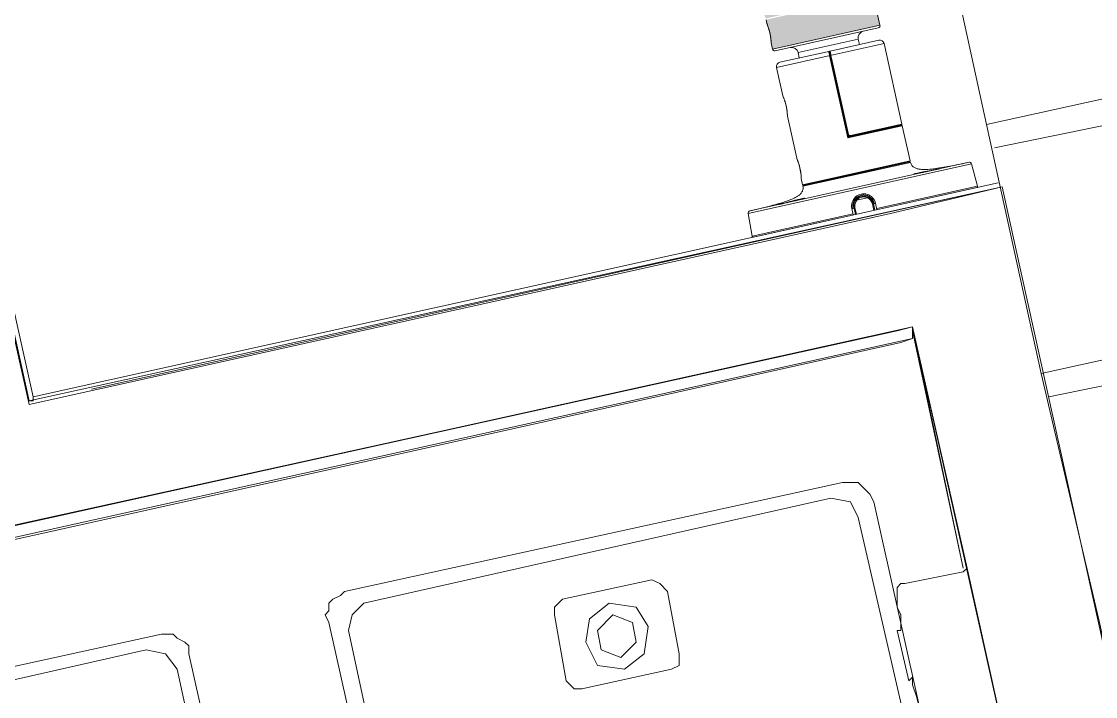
# Model space of a CAD drawing. Header units: inches. Extents: x 0.9 to 36.3, y 0.7 to 23.3.
# Drawn here: x 25.479 to 25.9389, y 13.3661 to 13.6552 of the extents above; entities that cross this region are included whole.
import ezdxf

# ---------------------------------------------------------------- set-up
doc = ezdxf.new("R2010")
doc.units = ezdxf.units.IN
doc.layers.add('Blocks', color=7, linetype='Continuous', lineweight=5, true_color=0x9a9c7f)
doc.layers.add('PDF_Geometry', color=7, linetype='Continuous', lineweight=9, true_color=0x777777)
doc.layers.add('CCTV', color=38, linetype='Continuous', lineweight=0)

msp = doc.modelspace()

# ---------------------------------------------------------------- hatches: boundary and pattern name
at = {"layer": 'CCTV', "linetype": 'ByBlock', "ltscale": 0.001, "transparency": 33554559}
h = msp.add_hatch(color=256, dxfattribs=at)
edge = h.paths.add_edge_path()
edge.add_line((25.81464979278452, 13.68896466798504), (25.77015638447229, 13.67909717823838))
edge.add_arc((25.79104221488802, 13.68372911643532), 0.0213932878168587, 192.5043432443125, 268.2881215367191)
edge.add_spline(control_points=[(25.7904031231355, 13.66234537669342), (25.79040087975849, 13.66234729090894), (25.79042479097185, 13.66234670242353), (25.79043854402401, 13.66235537147351), (25.79048794102174, 13.66236313278517), (25.79054430398709, 13.66237709635789), (25.79062126215425, 13.66239378419631), (25.79075418033571, 13.6624239365283), (25.79096097149366, 13.66247064305439), (25.79125522369793, 13.66253803777236), (25.79161103423341, 13.66261986960253), (25.79202694219751, 13.66271591431242), (25.79250196655165, 13.66282587025986), (25.79303540151258, 13.66294954098013), (25.79386392637738, 13.66314106119641), (25.79504912157429, 13.66341238645027), (25.79665038192309, 13.66377338462044), (25.79848132313816, 13.66418140308938), (25.80052285240068, 13.66463101635667), (25.80275276626688, 13.66511733059009), (25.80515325673773, 13.66563856420335), (25.80865663884971, 13.6664009249412), (25.81333662458368, 13.66743061511685), (25.81716150617949, 13.66827969551376), (25.81913988185178, 13.66871844818302)], knot_values=[0, 0, 0, 0, 0.0003005649, 0.0011974013, 0.0026832228, 0.0047507451, 0.0073926852, 0.0106017624, 0.0186922125, 0.0289668362, 0.0413821805, 0.0558977282, 0.0724729544, 0.0910756576, 0.1117069472, 0.1591418666, 0.2149940872, 0.2790012678, 0.3503264833, 0.4280504448, 0.5116133441, 0.6006828237, 0.7934671849, 1, 1, 1, 1], degree=3, periodic=0)
edge.add_line((25.81913988185248, 13.66871844818317), (25.81464979278452, 13.68896466798505))
edge = h.paths.add_edge_path()
edge.add_line((25.85914320109666, 13.69883215773169), (25.81464979278453, 13.68896466798505))
edge.add_line((25.81464979278452, 13.68896466798504), (25.81913988185248, 13.66871844818317))
edge.add_spline(control_points=[(25.81913988185178, 13.66871844818302), (25.82111825752416, 13.6691572008523), (25.82494347567744, 13.67000476206228), (25.8304201838812, 13.67122877660232), (25.83466048416376, 13.67219042546298), (25.8377394302391, 13.67288470347009), (25.839779632678, 13.67334029941295), (25.84161140297822, 13.67374458115031), (25.84321514963405, 13.67409436289089), (25.84458238873989, 13.67438785024043), (25.84571273917467, 13.67462722413077), (25.84650693362457, 13.67479557448184), (25.84702290600791, 13.67490599075211), (25.84731834805439, 13.67496891305027), (25.84755011413988, 13.6750205779824), (25.84771879812006, 13.67505431108832), (25.84781858245043, 13.67508208126582), (25.84786594821666, 13.67508665114653), (25.8478766405714, 13.67509151967326)], knot_values=[0, 0, 0, 0, 0.2065328166, 0.3993171792, 0.5719495562, 0.6496735183, 0.7209987342, 0.7850059154, 0.8408581363, 0.8882930561, 0.9275270475, 0.9586178205, 0.9710331648, 0.9813077886, 0.9893982388, 0.9952492554, 0.9988025988, 1, 1, 1, 1], degree=3, periodic=0)
edge.add_arc((25.83825737068098, 13.69420021953455), 0.0213932878168595, 296.7205649535413, 372.5043432448607)
edge = h.paths.add_edge_path()
edge.add_spline(control_points=[(25.84372557929531, 13.66672539559214), (25.84357502480772, 13.66754296632009), (25.84354273475473, 13.66923746018055), (25.84428177510785, 13.67166238029349), (25.84576590967943, 13.67371697861457), (25.84713416204602, 13.67471775791151), (25.84787664057141, 13.67509151967316)], knot_values=[0, 0, 0, 0, 0.2501097612, 0.4999794149, 0.7499112907, 1, 1, 1, 1], degree=3, periodic=0)
edge.add_spline(control_points=[(25.8478766405714, 13.67509151967326), (25.84786594821666, 13.67508665114653), (25.84781858245043, 13.67508208126582), (25.84771879812006, 13.67505431108832), (25.84755011413988, 13.6750205779824), (25.84731834805439, 13.67496891305027), (25.84702290600791, 13.67490599075211), (25.84650693362457, 13.67479557448184), (25.84571273917467, 13.67462722413077), (25.84458238873989, 13.67438785024043), (25.84321514963405, 13.67409436289089), (25.84161140297822, 13.67374458115031), (25.839779632678, 13.67334029941295), (25.8377394302391, 13.67288470347009), (25.83466048416376, 13.67219042546298), (25.8304201838812, 13.67122877660232), (25.82494347567744, 13.67000476206228), (25.82111825752416, 13.6691572008523), (25.81913988185178, 13.66871844818302)], knot_values=[0, 0, 0, 0, 0.001197401200000003, 0.004750744600000023, 0.0106017612, 0.01869221139999999, 0.02896683519999999, 0.0413821795, 0.07247295249999997, 0.1117069439, 0.1591418637000001, 0.2149940846, 0.2790012658, 0.3503264817, 0.4280504438, 0.6006828208, 0.7934671834, 1, 1, 1, 1], degree=3, periodic=0)
edge.add_line((25.81913988185248, 13.66871844818317), (25.82071371761108, 13.66162187967006))
edge.add_line((25.82071371761108, 13.66162187967006), (25.84372560107615, 13.66672524482261))
h.paths.add_polyline_path([(25.8438409379586, 13.6661824755638), (25.79782680204575, 13.65597772767991), (25.79816565955046, 13.65444978838589), (25.79818136518195, 13.65440068344048), (25.79830973506688, 13.65409029427586), (25.79865523070188, 13.65318798814917), (25.79910171133538, 13.65181764290731), (25.79947690923363, 13.65035729573156), (25.799481581927, 13.65035833201793, -0.01661325417083736), (25.79976109691033, 13.64886393464687, -0.02587528512879598), (25.80000466554418, 13.64642764454471, -0.003239598944223756), (25.80001826309334, 13.64610715139536), (25.80001872202044, 13.64609416124851), (25.80062290296593, 13.64336985443979), (25.84663703887878, 13.6535746023237)])
edge = h.paths.add_edge_path()
edge.add_spline(control_points=[(25.81913988185178, 13.66871844818302), (25.81716150617949, 13.66827969551376), (25.81333662458368, 13.66743061511685), (25.80865663884971, 13.6664009249412), (25.80515325673773, 13.66563856420335), (25.80275276626688, 13.66511733059009), (25.80052285240068, 13.66463101635667), (25.79848132313816, 13.66418140308938), (25.79665038192309, 13.66377338462044), (25.79504912157429, 13.66341238645027), (25.79386392637738, 13.66314106119641), (25.79303540151258, 13.66294954098013), (25.79250196655165, 13.66282587025986), (25.79202694219751, 13.66271591431242), (25.79161103423341, 13.66261986960253), (25.79125522369793, 13.66253803777236), (25.79096097149366, 13.66247064305439), (25.79075418033571, 13.6624239365283), (25.79062126215425, 13.66239378419631), (25.79054430398709, 13.66237709635789), (25.79048794102174, 13.66236313278517), (25.79043854402401, 13.66235537147351), (25.79042479097185, 13.66234670242353), (25.79040087975849, 13.66234729090894), (25.7904031231355, 13.66234537669342)], knot_values=[0, 0, 0, 0, 0.2065328151, 0.3993171763, 0.4883866559, 0.5719495552, 0.6496735167000001, 0.7209987322, 0.7850059128, 0.8408581334, 0.8882930528, 0.9089243424, 0.9275270456, 0.9441022718, 0.9586178195, 0.9710331638, 0.9813077875, 0.9893982376, 0.9926073148, 0.9952492549, 0.9973167772, 0.9988025987, 0.9996994351, 1, 1, 1, 1], degree=3, periodic=0)
edge.add_spline(control_points=[(25.7904031231355, 13.66234537669342), (25.79123400082759, 13.66232054441026), (25.79289705865698, 13.66199202996051), (25.79511064199146, 13.66075748576083), (25.79680554167568, 13.65887234544747), (25.79749263433524, 13.65732306652498), (25.79770182657688, 13.65651849874331)], knot_values=[0, 0, 0, 0, 0.2500887094000001, 0.5000205839, 0.7498902398, 1, 1, 1, 1], degree=3, periodic=0)
edge.add_line((25.79770182284281, 13.65651851201079), (25.82071371761109, 13.66162187967006))
edge.add_line((25.82071371761108, 13.66162187967006), (25.81913988185248, 13.66871844818317))

# ---------------------------------------------------------------- linework, layer by layer
at = {"layer": 'Blocks', "linetype": 'ByBlock'}
for points in [[(25.87561374240451, 13.30779181586371), (25.84394836425781, 13.44945271809896), (25.84228176540799, 13.45278591579861), (25.84061516655816, 13.45445251464844), (25.83894856770833, 13.45611911349826), (25.83728196885851, 13.45778571234809), (25.83394877115885, 13.45778571234809), (25.8306155734592, 13.45778571234809), (25.61729092068142, 13.41112094455295), (25.6156243218316, 13.40945434570312), (25.61229112413194, 13.4077877468533), (25.61062452528212, 13.40612114800347), (25.61062452528212, 13.40278795030382), (25.60895792643229, 13.40112135145399), (25.61062452528212, 13.39778815375434), (25.64228990342882, 13.2561272515191)], [(25.74728563096788, 13.39612155490451), (25.74561903211805, 13.38445536295573), (25.73728603786892, 13.37778896755642), (25.72561984592014, 13.37945556640625), (25.72062004937066, 13.38945515950521)], [(25.3256361219618, 13.34612358940972), (25.53896077473958, 13.39278835720486), (25.54062737358941, 13.39278835720486), (25.54396057128906, 13.39278835720486), (25.54562717013889, 13.39112175835503), (25.54896036783854, 13.38945515950521), (25.55062696668837, 13.38778856065538), (25.55062696668837, 13.38445536295573), (25.58229234483507, 13.24279446072049)]]:
    msp.add_lwpolyline(points, dxfattribs=at)
for points in [[(25.61895751953125, 13.39445495605469), (25.62062411838107, 13.40112135145399), (25.62562391493055, 13.40612114800347), (25.82561577690972, 13.45111931694878), (25.83394877115885, 13.44945271809896), (25.83728196885851, 13.44278632269965), (25.86728074815538, 13.31279161241319), (25.86561414930555, 13.30445861816406), (25.85894775390625, 13.29945882161458), (25.66062249077691, 13.2561272515191), (25.65228949652778, 13.2561272515191), (25.6472896999783, 13.2627936469184)], [(25.7106204562717, 13.4077877468533), (25.70728725857205, 13.40445454915364), (25.70728725857205, 13.40112135145399), (25.71228705512153, 13.37278917100694), (25.71562025282118, 13.36945597330729), (25.71895345052083, 13.36945597330729), (25.75728522406684, 13.37778896755642), (25.76061842176649, 13.37945556640625), (25.76061842176649, 13.38445536295573), (25.75561862521701, 13.41112094455295), (25.75228542751736, 13.4144541422526), (25.74895222981771, 13.41612074110243)], [(25.72062004937066, 13.38945515950521), (25.72228664822049, 13.39945475260417), (25.73061964246962, 13.40612114800347), (25.7422858344184, 13.40445454915364), (25.74728563096788, 13.39612155490451), (25.74561903211805, 13.38445536295573), (25.73728603786892, 13.37778896755642), (25.72561984592014, 13.37945556640625)], [(25.73228624131944, 13.40112135145399), (25.72561984592014, 13.39445495605469), (25.72728644476996, 13.38612196180556), (25.7356194390191, 13.3827887641059), (25.7422858344184, 13.38945515950521), (25.74061923556857, 13.39778815375434)], [(25.54562717013889, 13.37778896755642), (25.54062737358941, 13.38445536295573), (25.53229437934028, 13.38612196180556), (25.33396911621093, 13.34112379286024), (25.32730272081163, 13.33612399631076), (25.3256361219618, 13.32945760091146), (25.35396830240885, 13.19779629177517), (25.35896809895833, 13.19112989637587), (25.36730109320746, 13.19112989637587), (25.5656263563368, 13.23446146647135), (25.57229275173611, 13.23946126302083), (25.57395935058593, 13.24779425726996)]]:
    msp.add_lwpolyline(points, close=True, dxfattribs=at)
at = {"layer": 'CCTV', "linetype": 'ByBlock'}
for p, q in [((25.84663703887878, 13.6535746023237), (25.8438409379586, 13.6661824755638)), ((25.79816565954586, 13.65444978840663), (25.79782680204575, 13.65597772767991)), ((25.79816565955046, 13.65444978838591), (25.79818137089642, 13.65440066557371)), ((25.79816565954586, 13.65444978840663), (25.79817083756998, 13.65443757042268)), ((25.79816565954586, 13.65444978840663), (25.79819106601666, 13.65438876140763)), ((25.79818137103089, 13.65440066525643), (25.79818143791692, 13.65440050757258)), ((25.79818143791675, 13.65440050757293), (25.79830973506688, 13.65409029427586)), ((25.79830973506688, 13.65409029427586), (25.79865523070188, 13.65318798814917)), ((25.79831013284783, 13.65408925541991), (25.79831112456499, 13.65408685695673)), ((25.79865523070188, 13.65318798814917), (25.79910425383143, 13.65180983943921)), ((25.79865666254547, 13.65318359894009), (25.79865918431663, 13.65317700687138)), ((25.80062290296593, 13.64336985443979), (25.84663703887878, 13.6535746023237)), ((25.80174728064186, 13.64265366667921), (25.84592085111821, 13.65245022464775)), ((25.79909966446634, 13.6518256097414), (25.79947690923363, 13.65035729573156)), ((25.79948158192697, 13.65035833201793), (25.79947690923353, 13.65035729573153)), ((25.79975521597986, 13.64890219166717), (25.79975966602944, 13.64887330180521)), ((25.83732363089818, 13.6476468449599), (25.81156278210281, 13.64193385277359)), ((25.83732996208815, 13.64764814977405), (25.83732363089818, 13.6476468449599)), ((25.83784015715426, 13.64534763383962), (25.83732991976457, 13.64764834061492)), ((25.7999971159914, 13.64648458567752), (25.80001219398058, 13.64614530365993)), ((25.80001219396924, 13.64614530397837), (25.8000121855309, 13.64614554327065)), ((25.80001872201629, 13.64609416126723), (25.80001219398058, 13.64614530365993)), ((25.80001593748916, 13.64616022288167), (25.80001872201638, 13.64609416126687)), ((25.80001826309199, 13.64610715143386), (25.80001872202003, 13.64609416126044)), ((25.80062290296593, 13.64336985443979), (25.80001872201638, 13.64609416126687)), ((25.84612280103589, 13.64718451050691), (25.8252326734769, 13.64255161931439)), ((25.84837115558314, 13.64575202127856), (25.82536477806271, 13.64064982527618)), ((25.84837115558314, 13.64575202127856), (25.85602476340581, 13.61124120782358)), ((25.82536477773368, 13.64064982512009), (25.80235831261969, 13.63554756235679)), ((25.82468050220574, 13.64242916197603), (25.80379035459148, 13.63779626633578)), ((25.81207301914026, 13.63963314758652), (25.81156278210281, 13.64193385277359)), ((25.8331203868099, 13.60567908037974), (25.82501781663457, 13.64221430589759)), ((25.83287547198276, 13.60678342360025), (25.82501781700184, 13.64221430424154)), ((25.832902131906, 13.60534101020363), (25.82508528894475, 13.64058784171931)), ((25.82564430521511, 13.64071181718498), (25.82619624670792, 13.63822359256698)), ((25.80235830587343, 13.63554759277629), (25.80506519095253, 13.62334200187412)), ((25.82619624670792, 13.63822359256698), (25.83315522151948, 13.60684547224682)), ((25.80506476717632, 13.62334190755201), (25.8050937717297, 13.62325329629844)), ((25.80508235794593, 13.62330212069788), (25.80507429696127, 13.62332033866801)), ((25.80509377196348, 13.62325329576545), (25.80509396871885, 13.62325284782316)), ((25.8050939687347, 13.62325284810175), (25.80523283939507, 13.62292680686876)), ((25.80511610473714, 13.62322289497018), (25.8051018592126, 13.6232562207174)), ((25.80523088897861, 13.62293152703908), (25.80559782949182, 13.6219965721264)), ((25.80559782949182, 13.6219965721264), (25.8060704529281, 13.62057060536444)), ((25.80559962172094, 13.62199117223455), (25.80560280933932, 13.62198304085537)), ((25.80606519687642, 13.62058841880436), (25.80645633783752, 13.61907659880027)), ((25.80646480558022, 13.61907847673627), (25.80645633783742, 13.61907659880025)), ((25.80673934803991, 13.61755013954842), (25.80674094764149, 13.61754151184968)), ((25.80691212571357, 13.61607287286254), (25.80691275170324, 13.61606750212349)), ((25.80698724294676, 13.61471548861337), (25.80698723043507, 13.61471604512603)), ((25.80699841906161, 13.61462289437108), (25.80698724296103, 13.61471548799173)), ((25.80699884321034, 13.61462298805713), (25.81098480910309, 13.59664990548623)), ((25.83394970619052, 13.60634552981213), (25.85602476340581, 13.61124120782358)), ((25.83399984911911, 13.6060672332486), (25.8558101867645, 13.61090420329092)), ((25.83287547041462, 13.60678343067115), (25.83315522151948, 13.60684547224682)), ((25.85618808516169, 13.61050523854675), (25.83290213793227, 13.60534101637893)), ((25.83309049763567, 13.60581385419721), (25.85320193841633, 13.61027405275745)), ((25.85585103179488, 13.61072015252201), (25.83312036409455, 13.60567907702395)), ((25.85314173277216, 13.61031240905875), (25.85320194717292, 13.61027405469943)), ((25.85618808516169, 13.61050523854675), (25.85951153099684, 13.59551951914466)), ((25.88578919243211, 13.59423932167224), (25.79022583604285, 13.57304583537622)), ((25.81098438196614, 13.59664981042553), (25.81101328408509, 13.59656143004375)), ((25.81099962585591, 13.59661527371062), (25.81099379607338, 13.59662846932367)), ((25.81101328431585, 13.59656142951696), (25.81101348083709, 13.59656098151016)), ((25.81101348084965, 13.59656098180234), (25.81115196125134, 13.59623544237096)), ((25.81103192985022, 13.59653953907099), (25.81102114997442, 13.5965647877456)), ((25.81115000877992, 13.59624017283516), (25.81151611188233, 13.59530632266516)), ((25.81151611188233, 13.59530632266516), (25.81198799204144, 13.59388148656941)), ((25.81151790629555, 13.59530091197502), (25.81152109761808, 13.59529276215062)), ((25.81198272908536, 13.59389933286208), (25.81237360456383, 13.5923880701661)), ((25.81349859055682, 13.58531503638578), (25.85951153099684, 13.59551951914466)), ((25.81363103341764, 13.58468450583125), (25.85965775472093, 13.5948920600489)), ((25.85934076525044, 13.59509373925465), (25.81383303401613, 13.58500128145927)), ((25.85929670689249, 13.59518219947884), (25.81383587736758, 13.58510016078078)), ((25.88468083533348, 13.5949088362348), (25.81417778163663, 13.57927246645993)), ((25.85753356195795, 13.59479117630935), (25.85934076525044, 13.59509373925465)), ((25.88578919243211, 13.59423932167224), (25.88844578773458, 13.58466276751835)), ((25.81238204554671, 13.59238994216706), (25.81237360456375, 13.59238807016608)), ((25.81265661565932, 13.59086224938283), (25.81265821699601, 13.59085361596491)), ((25.81282958235182, 13.58938635186581), (25.81283021034859, 13.58938097483373)), ((25.81290513374077, 13.58803093409893), (25.81290512096597, 13.58803149015891)), ((25.81291630510344, 13.58793859234904), (25.81290513375528, 13.5880309334845)), ((25.81291673260522, 13.58793868678568), (25.81349859055682, 13.58531503638578)), ((25.86330742129978, 13.59021855762689), (25.86336775511748, 13.59023058574021)), ((25.86557603816475, 13.59068948409509), (25.86559591112206, 13.59069372483055)), ((25.86804364242857, 13.5912238320259), (25.86810887931813, 13.59123811493081)), ((25.87011875415554, 13.59168054886538), (25.86880752075315, 13.59139141528885)), ((25.87104899302022, 13.59188675564141), (25.87011875415554, 13.59168054886538)), ((25.87025909315471, 13.59171159479643), (25.87028366821373, 13.5917170330036)), ((25.871671364119, 13.5920256393405), (25.87104899302022, 13.59188675564141)), ((25.87205345129476, 13.59211209717474), (25.871671364119, 13.5920256393405)), ((25.87174008535234, 13.59204106685824), (25.87175430834913, 13.59204426481571)), ((25.8880933001584, 13.58407655563488), (25.79243411540682, 13.5628618170811)), ((25.81559924513242, 13.58549123933759), (25.81383334411875, 13.58500136748362)), ((25.84522465308228, 13.57507743523659), (25.88844578773458, 13.58466276751835)), ((25.79094723763347, 13.57412114320133), (25.81417778163663, 13.57927246645993)), ((25.84118617967312, 13.57971038238533), (25.83678922694295, 13.57873525173953)), ((25.80451201226903, 13.57713060977492), (25.80387934651823, 13.5769913340407)), ((25.80548977190735, 13.57734749513304), (25.80451201226903, 13.57713060977492)), ((25.80690427194229, 13.57766303941708), (25.80548977190735, 13.57734749513304)), ((25.80813052966555, 13.57793845642202), (25.80690427194229, 13.57766303941708)), ((25.80884989204922, 13.57810115067644), (25.80813052966555, 13.57793845642202)), ((25.80884996029528, 13.57810118740271), (25.80960583038541, 13.57827335870701)), ((25.83520215488112, 13.57234666521496), (25.83458987023934, 13.57510751232696)), ((25.83551015275779, 13.5753116081856), (25.83612243788455, 13.57255075888672)), ((25.83592812372886, 13.57542956935425), (25.83654574935632, 13.57264463925226)), ((25.84398166096388, 13.57429373242353), (25.84336403525081, 13.57707866291147)), ((25.84440498234888, 13.57438761350582), (25.84379269719855, 13.57714846291089)), ((25.84532526478193, 13.57459170974942), (25.84471298015899, 13.57735255677656)), ((25.79022583604282, 13.57304583537632), (25.79186685574919, 13.56324405276353)), ((25.79186685574919, 13.56324405276353), (25.8350879904025, 13.57282938504552))]:
    msp.add_line(p, q, dxfattribs=at)
for points in [[(25.79947690923352, 13.65035729573162), (25.79975322553713, 13.64888365556834), (25.79992788405335, 13.64745641827219), (25.7999971159914, 13.64648458567752)], [(25.80645633826582, 13.61907659888831), (25.80673830595921, 13.6175590262351), (25.80691160283779, 13.61608118002463), (25.80697526076159, 13.61506981810233), (25.80698724296103, 13.61471548799173)], [(25.81237360498649, 13.59238807025298), (25.81265557020495, 13.59087114690101), (25.81282905574531, 13.58939466853321), (25.81289300995699, 13.58838464336923), (25.81290513375528, 13.5880309334845)], [(25.86880752075315, 13.59139141528885), (25.8676826120292, 13.59114489933198), (25.86704115957399, 13.59100518544296), (25.86635473458406, 13.59085658445425), (25.86560796380982, 13.59069630896638), (25.86480001859434, 13.59052510555288), (25.86405538147596, 13.59037017737525), (25.86344177080095, 13.59024547943754), (25.8629286352359, 13.59014417703545), (25.86250193390478, 13.59006302375035), (25.86215624437644, 13.59000045083021), (25.86188375274158, 13.58995442870082), (25.86167633783408, 13.58992282209622), (25.86152857372956, 13.58990384976284), (25.86143742001475, 13.58989574066279)], [(25.81414701412707, 13.57941120455993), (25.81413336384296, 13.57940537214872), (25.81405958544055, 13.57937822822631), (25.81393210387887, 13.57933687397152), (25.81375065593691, 13.57928288340802), (25.8135104396175, 13.57921576843306), (25.8132047290696, 13.57913433820186), (25.81282609721129, 13.57903719875514), (25.81236849685448, 13.57892331754337), (25.81182492735698, 13.57879140056341), (25.81117224574781, 13.57863633452016), (25.81040637625237, 13.57845759044389), (25.80960583038541, 13.57827335870701)], [(25.80387934651823, 13.5769913340407), (25.80351438027266, 13.57691241703811), (25.80344235403712, 13.5768973258073), (25.80339285550197, 13.57688729104727), (25.80336638188891, 13.57688226194235)]]:
    msp.add_lwpolyline(points, dxfattribs=at)
for centre, radius, start, end in [((25.77425121730063, 13.64431689972609), 0.02597260497487881, 22.24081290203331, 22.93378946303883), ((25.84571675616053, 13.65337050736602), 0.000942642579810664, 282.5043432445786, 12.50434324457862), ((25.77713951704814, 13.64540608966276), 0.02288433017144392, 8.787645709374216, 12.49786298518462), ((25.77635986573389, 13.64529407099599), 0.02367195697568148, 2.744759512861435, 8.696550406539004), ((25.84009106276929, 13.64826054308747), 0.002828019375979518, 102.5059673166802, 192.5043769375343), ((25.7752792527628, 13.64521808548599), 0.02475498071753646, 2.058199290360301, 2.800658009418646), ((25.80154318568418, 13.64357394939747), 0.000942642579810664, 192.5043432445786, 282.5043432445786), ((25.80880170487617, 13.64132135739928), 0.002828018469157356, 12.50434217265744, 102.5027744276927), ((25.8465308450285, 13.64534393729515), 0.001885289618414995, 12.50426528848889, 102.4999614912908), ((25.82474173255687, 13.64215307646112), 0.0002827922539815522, 12.50456335401409, 102.5044475396677), ((25.82529390145004, 13.6422755343849), 0.0002827927739431992, 102.5043432445786, 192.5046869112184), ((25.80419837777686, 13.6359557055901), 0.001885270000420416, 102.4994302900219, 192.5046178489845), ((25.8557488865424, 13.6111802795333), 0.0002827939678942908, 282.52171728195, 12.45652474004951), ((25.83379575522342, 13.60698751620236), 0.000942642579810664, 192.5041965896558, 282.5043432445786), ((25.85345515765265, 13.61067158232273), 0.000471321289905332, 237.5043621744983, 282.5043432445786), ((25.85591230655055, 13.61044425553228), 0.0002827838877458636, 12.45693556389265, 102.5212023258814), ((25.85923547849268, 13.59545828427955), 0.0002827927403851234, 282.5043271947304, 12.50432719472503), ((25.85938612041275, 13.59481454668885), 0.0002827929504058901, 15.91992144714761, 99.16989987416757), ((25.88488072735605, 13.59398762827759), 0.000942638557177719, 15.51332891699318, 102.2432504693601), ((25.8167336166505, 13.58803932100954), 0.003819014578047951, 180.8964912437864, 181.1188251450608), ((25.86135918979058, 13.58943556725155), 0.0004714702575975046, 59.53630564851292, 101.0452728702847), ((25.85992219036649, 13.60193640387798), 0.01214195719726937, 278.6793281071863, 278.9392706255376), ((25.77079805434782, 14.03433207756236), 0.4536536362288093, 282.0617216064196, 282.3780336560877), ((25.65378011244435, 14.56968834076921), 1.00164947199758, 282.3554478454425, 282.4813898100812), ((25.74427497091759, 14.16151644794147), 0.5835662473599201, 282.4700173979072, 282.6165079725301), ((25.8724005152, 13.59171707407229), 0.0004664843790165357, 102.1434120530348, 105.337349051326), ((25.81377457390087, 13.58537624218665), 0.0002827927403851234, 192.5043271947251, 282.5043271947304), ((25.81391027581333, 13.58472917720319), 0.0002827929422991639, 105.8385206886073, 189.0887941955595), ((25.88799161773557, 13.58453677795401), 0.000471321289905332, 282.5043432445786, 15.50434324219116), ((25.81439618650943, 13.57902038505372), 0.0004714702579745617, 103.9634134029413, 145.4723768171342), ((25.83965142510007, 13.57623003499856), 0.005184534188958652, 12.50434324457862, 192.5043478224317), ((25.83965142510007, 13.57623003499856), 0.004241891609147988, 12.50434324457862, 192.5043363738277), ((25.79115553160598, 13.57320179857504), 0.000942638557177719, 102.7654995049831, 189.4953575780216), ((25.803425533942, 13.5764202076615), 0.0004664800570003074, 99.66870028799207, 102.8652678707228), ((25.83968624453371, 13.57621153300598), 0.004695591238774981, 191.0082400166999, 192.4929223782781), ((25.83962695371569, 13.57619868150883), 0.004696282991376319, 12.51222260039298, 13.99481985945795), ((25.7923317072529, 13.5633218784518), 0.000471321289905332, 189.5043432469661, 282.5043432445786)]:
    msp.add_arc(centre, radius, start, end, dxfattribs=at)
for points, knots in [([(25.79829149180321, 13.65414753607476), (25.79837339022241, 13.65394711466975), (25.79885840262295, 13.65271468259816), (25.79924167700123, 13.65144008029055), (25.79948158194409, 13.6503583319407)], [0, 0, 0, 0, 0.1634596194, 1, 1, 1, 1]), ([(25.82508528659656, 13.64058784586223), (25.82505874983687, 13.64070750197207), (25.82500669383091, 13.64094231103984), (25.82493126290979, 13.64128319801508), (25.82486188339368, 13.64159743791263), (25.82480912531764, 13.6418369682272), (25.82477192608025, 13.64200631999572), (25.82474841065626, 13.64211362644437), (25.82472816115329, 13.64220625226116), (25.82471141422688, 13.64228327843683), (25.8246996456803, 13.64233743892172), (25.82469222310391, 13.64237233986014), (25.82468782363463, 13.64239228672097), (25.82468503014364, 13.64240738643187), (25.82468168684714, 13.64241929371091), (25.82468221480688, 13.64242452682827), (25.82467975700609, 13.64242901641957), (25.82468050403004, 13.64242916073514)], [0, 0, 0, 0, 0.1950305389, 0.3827147569, 0.5555621685, 0.7071107856, 0.7730073712, 0.8314681038, 0.8819198216, 0.923867457, 0.9569370957, 0.9700292754, 0.9807770552, 0.9891633356, 0.9951725459, 0.9987893099, 1, 1, 1, 1]), ([(25.82523268448823, 13.64255161207693), (25.82523342848596, 13.64255177202372), (25.82523308069894, 13.64254672704922), (25.82523577926882, 13.64254215093688), (25.82523776647936, 13.64252998478356), (25.82524161412417, 13.64251510527192), (25.82524605231237, 13.6424951714668), (25.82525407368193, 13.64246040557351), (25.82526630060742, 13.64240635071296), (25.82528368311871, 13.64232946621363), (25.82530448671825, 13.64223696259262), (25.82532853909177, 13.64212977269772), (25.82536642166622, 13.64196057602843), (25.82541988349229, 13.64172118405791), (25.82548985673139, 13.64140710303687), (25.82556563602458, 13.64106628616254), (25.82561774641771, 13.6408314980074), (25.8256442893241, 13.64071181364473)], [0, 0, 0, 0, 0.0012109477, 0.0048241821, 0.0108291464, 0.0192135303, 0.0299644826, 0.0430575512, 0.076115337, 0.1180707694, 0.1685244578, 0.2269772203, 0.2928839515, 0.4444255165, 0.6172981848, 0.8049230407, 1, 1, 1, 1]), ([(25.80507429696127, 13.62332033866801), (25.8050730317167, 13.6233232046011), (25.80507006283501, 13.62333042587878), (25.80506620879702, 13.62333741238401), (25.80506519096583, 13.62334200181421)], [0, 0, 0, 0, 0.3999108509, 1, 1, 1, 1]), ([(25.80646397651812, 13.61907829276248), (25.80640793090699, 13.6193405362375), (25.80628210883201, 13.61985262681311), (25.80607537083259, 13.62059370089075), (25.80586144050221, 13.62127851058829), (25.80560072170721, 13.62202534643381), (25.80534204535462, 13.62269132769362), (25.80514934859171, 13.62315072361362), (25.80508235794593, 13.62330212069788)], [0, 0, 0, 0, 0.180755666, 0.3552886022, 0.5185461889, 0.6642500334, 0.8884077156, 1, 1, 1, 1]), ([(25.80646397651812, 13.61907829276248), (25.80658230539956, 13.61855127520266), (25.8067622085173, 13.61756018246318), (25.80691679488523, 13.61623121634029), (25.80697747758481, 13.61528392966793), (25.80699449086059, 13.61480124973759), (25.80699743934885, 13.61464940975594)], [0, 0, 0, 0, 0.3627309056, 0.6756838113, 0.8980123214, 1, 1, 1, 1]), ([(25.80699743934885, 13.61464940975594), (25.80699750263504, 13.61464615066827), (25.80699781621176, 13.614637359039), (25.80699763889807, 13.61462841840848), (25.8069988431951, 13.61462298812579)], [0, 0, 0, 0, 0.3695001774, 1, 1, 1, 1]), ([(25.8331554114995, 13.60684506467503), (25.83317449258604, 13.60676090787852), (25.83324569756029, 13.60659775652778), (25.83344002159146, 13.60641677893764), (25.8336879306845, 13.60632190113858), (25.83386525029999, 13.60632790656542), (25.83394970619052, 13.60634552981213)], [0, 0, 0, 0, 0.2500163783, 0.5000284839, 0.7500352991, 1, 1, 1, 1]), ([(25.83394990464176, 13.60634559182134), (25.83395770741852, 13.6063104023665), (25.83396868819524, 13.60625918010073), (25.83398166748404, 13.60619396615672), (25.83398963583301, 13.60615216665456), (25.83399512891658, 13.60611863145031), (25.83399994069134, 13.6060914070991), (25.83399980859359, 13.60607840180688), (25.83400181014089, 13.60606769495723), (25.83399989407242, 13.60606725494705)], [0, 0, 0, 0, 0.3816941251, 0.5542113916, 0.7053380936, 0.8294312701, 0.9219478261, 0.9791814101, 1, 1, 1, 1]), ([(25.832902131906, 13.60534101020363), (25.83292628758373, 13.60537868486951), (25.83296221444672, 13.60543436025754), (25.83300912164255, 13.60550707354618), (25.83304168689557, 13.60555754319612), (25.83306694211338, 13.60559676552854), (25.83308512240767, 13.60562484829284), (25.83309649531559, 13.60564270564904), (25.83310619556677, 13.60565701292004), (25.83311288010931, 13.60566893992371), (25.83311830494706, 13.60567413848741), (25.83311941051443, 13.6056790634352), (25.833120381331, 13.60567910344495)], [0, 0, 0, 0, 0.3336338814, 0.4939741432, 0.6450604206, 0.7814514372, 0.8416204563, 0.8946763314, 0.9387484864, 0.971951295, 0.9927564964, 1, 1, 1, 1]), ([(25.81099379607338, 13.59662846932367), (25.81099254850334, 13.59663129976204), (25.81098961376981, 13.59663844362731), (25.81098581706475, 13.59664536049245), (25.81098480909618, 13.59664990551732)], [0, 0, 0, 0, 0.3991909836, 1, 1, 1, 1]), ([(25.81238121652591, 13.59238975820697), (25.81232483119545, 13.59265346969411), (25.81219829828849, 13.59316833594337), (25.81199040150462, 13.59391314411726), (25.81177534461148, 13.5946007612312), (25.8115139845037, 13.59534856468965), (25.8112563979102, 13.59601134422537), (25.81106517477117, 13.59646702475505), (25.81099962585591, 13.59661527371062)], [0, 0, 0, 0, 0.1817065761, 0.3570920926, 0.5209940399, 0.6670598973, 0.8907802689, 1, 1, 1, 1]), ([(25.85965737352383, 13.59489195716946), (25.85972964302437, 13.59462653036246), (25.85990727815467, 13.59413586635792), (25.86030282255177, 13.59349955853831), (25.86078834745406, 13.59300447005338), (25.86153032567722, 13.59250036814315), (25.86261580807908, 13.59209527731977), (25.86403461489799, 13.59188167991205), (25.8655500256059, 13.59182157075362), (25.86770621644058, 13.59190074074219), (25.87050896230066, 13.59220846148927), (25.87395219944952, 13.59274467988979), (25.87747749655632, 13.59340017087354), (25.88105568496273, 13.59412641007133), (25.88345337782663, 13.59464017799596), (25.88465775431663, 13.59490345709919)], [0, 0, 0, 0, 0.0310427543, 0.0584587669, 0.0839064969, 0.1087014912, 0.1591681831, 0.212962758, 0.2701036595, 0.3300931622, 0.4562920701, 0.5879891685, 0.723293778, 0.8608815074, 1, 1, 1, 1]), ([(25.81238121652591, 13.59238975820697), (25.81249712502257, 13.59187344171665), (25.81267452694267, 13.59089977531807), (25.81283048639142, 13.58958754195455), (25.81289248785079, 13.58863561205521), (25.81291243917826, 13.58814170048764), (25.81291506954842, 13.58797956838099)], [0, 0, 0, 0, 0.356848822, 0.6667082415, 0.8906502348, 1, 1, 1, 1]), ([(25.8129153301652, 13.58796475115406), (25.81291539478067, 13.5879615373116), (25.81291570969023, 13.58795286426673), (25.81291554427118, 13.58794404508452), (25.81291673259285, 13.58793868684145)], [0, 0, 0, 0, 0.3693577303, 1, 1, 1, 1]), ([(25.86138769752651, 13.58996238815103), (25.86135557687774, 13.58995074100171), (25.86133044181031, 13.58994315212692), (25.86126062599698, 13.58990638532563), (25.86126886313258, 13.58989830520934)], [0, 0, 0, 0, 0.7475462578, 1, 1, 1, 1]), ([(25.86126886313258, 13.58989830520934), (25.86126848314321, 13.58989268066005), (25.86129538685863, 13.58988456519846), (25.86131118975567, 13.5898856650217), (25.8613254124588, 13.58988564660036)], [0, 0, 0, 0, 0.2838542917, 1, 1, 1, 1]), ([(25.8613254124588, 13.58988564660036), (25.86138038687884, 13.58988557539716), (25.8615240066346, 13.58990037773928), (25.86166648593253, 13.58992006708067), (25.86175446232907, 13.58993349156313)], [0, 0, 0, 0, 0.3818487926, 1, 1, 1, 1]), ([(25.87218363600842, 13.59215415620074), (25.87195262416989, 13.59211156781776), (25.87131163926577, 13.59198591405714), (25.86951184381154, 13.59163746646313), (25.8673263092427, 13.59122354096332), (25.86500641735037, 13.59078550742755), (25.86343581794486, 13.59047185497353), (25.86234266460494, 13.59023073073606), (25.86170521400788, 13.59006323832986), (25.86147682622624, 13.58999470677857), (25.86138769752651, 13.58996238815103)], [0, 0, 0, 0, 0.0639522605, 0.1778234862, 0.4990913553, 0.6695384174, 0.8205538139, 0.9351456764, 0.9741889449, 1, 1, 1, 1]), ([(25.86180889873189, 13.58994192781085), (25.86190691453277, 13.58995733958112), (25.86240784600049, 13.59004173289643), (25.86290653682833, 13.59013877499187), (25.86330742129978, 13.59021855762689)], [0, 0, 0, 0, 0.1953279674, 1, 1, 1, 1]), ([(25.86336775511748, 13.59023058574021), (25.86353602909146, 13.59026418962621), (25.86427290218434, 13.59041338931864), (25.86500858320782, 13.59056841329668), (25.86557603816475, 13.59068948409509)], [0, 0, 0, 0, 0.2282404103, 1, 1, 1, 1]), ([(25.87175430834913, 13.59204426481571), (25.87188354037858, 13.59207332862212), (25.87204831195683, 13.5921097709156), (25.87222889179169, 13.59215332488969), (25.87228093885891, 13.59216565850268), (25.8722972414585, 13.59217108041544)], [0, 0, 0, 0, 0.7126828553, 0.9075622381, 1, 1, 1, 1]), ([(25.8723023843129, 13.59217312757874), (25.87231023574874, 13.59217693667282), (25.87222396272826, 13.59216067258059), (25.8722144950456, 13.59215984524462), (25.87218363600842, 13.59215415620074)], [0, 0, 0, 0, 0.2175910134, 1, 1, 1, 1]), ([(25.8722972414585, 13.59217108041544), (25.87229833391088, 13.59217144374287), (25.87230007144197, 13.59217205820788), (25.87230178965338, 13.59217276660851), (25.8723023843129, 13.59217312757874)], [0, 0, 0, 0, 0.6233514435, 1, 1, 1, 1]), ([(25.81363172706438, 13.58468465652936), (25.81367841173035, 13.5844137498926), (25.81372485973152, 13.58389434557179), (25.81363563648686, 13.58315095655736), (25.81340535148287, 13.58249737791545), (25.81294676164489, 13.58172723852767), (25.81213541428056, 13.58090151783202), (25.81094131428145, 13.58010834694881), (25.80959483644926, 13.57941346051345), (25.80760933955385, 13.57857390913548), (25.80494176624043, 13.57766824401344), (25.80159764116134, 13.57669897407228), (25.79812871247617, 13.57580307273495), (25.79458190449755, 13.5749490108431), (25.79219375520042, 13.57440127550514), (25.79099196393547, 13.5741308709283)], [0, 0, 0, 0, 0.0310471006, 0.0584685571, 0.0839207897, 0.1087183591, 0.1591847804, 0.2129747516, 0.2701104343, 0.3300947107, 0.4562866185, 0.587980963, 0.7232854936, 0.8608767363, 1, 1, 1, 1]), ([(25.8141586683473, 13.5794865961146), (25.81406809906144, 13.57947897035191), (25.81383984984241, 13.57944684342997), (25.81320739650683, 13.57933294094319), (25.81213507252822, 13.57909536245646), (25.81060127012796, 13.57872216833239), (25.80947109892909, 13.57843423096743), (25.80887028164626, 13.57828094330316)], [0, 0, 0, 0, 0.0502462626, 0.1273002407, 0.3552737333, 0.6572125892, 1, 1, 1, 1]), ([(25.80891224690821, 13.57811532076571), (25.80926510454309, 13.57819542645356), (25.80995578403966, 13.57835297681572), (25.81095694061123, 13.57858493936655), (25.81187695728578, 13.57880278501409), (25.81257672225227, 13.57897368120775), (25.81306972706636, 13.57909869491365), (25.81338142681376, 13.57918022911609), (25.8136489605694, 13.57925286174336), (25.81387264745118, 13.57931732133305), (25.81404296266599, 13.57936940995357), (25.81417838213765, 13.57941762022192), (25.81423649325838, 13.57944098091324), (25.81428798518193, 13.57946977905314), (25.81428241938436, 13.57947792452605)], [0, 0, 0, 0, 0.1956440934, 0.3830420209, 0.5556584137, 0.7068580581, 0.7724910228, 0.8307045652, 0.8809527986, 0.9227080304, 0.9556344578, 0.9796935034, 0.9946657787, 1, 1, 1, 1]), ([(25.81428241938436, 13.57947792452605), (25.81428838440674, 13.57948585041924), (25.81424309384711, 13.57949361098077), (25.81421311909611, 13.57948948807485), (25.81417711159192, 13.57948814900101), (25.8141586683473, 13.5794865961146)], [0, 0, 0, 0, 0.2348818396, 0.5617515389, 1, 1, 1, 1]), ([(25.83507705343203, 13.57531490907696), (25.83494449171974, 13.57599630906889), (25.83498012855001, 13.5774339988839), (25.83563604608963, 13.5787153350373), (25.8360795810846, 13.57924707993626)], [0, 0, 0, 0, 0.5006248036, 1, 1, 1, 1]), ([(25.8359280793325, 13.57542955901799), (25.83580153960392, 13.5760003440302), (25.83582126061022, 13.57722169909045), (25.83640052398553, 13.57829611388108), (25.83678923152407, 13.57873524775377)], [0, 0, 0, 0, 0.4992255516, 1, 1, 1, 1]), ([(25.8360795810846, 13.57924707993626), (25.83640388535947, 13.57963588159984), (25.83718508024056, 13.58031243142426), (25.83861784871034, 13.58088932196435), (25.8401601467494, 13.58097247572469), (25.84115409314157, 13.58068964201721), (25.8416123541982, 13.58047446041908)], [0, 0, 0, 0, 0.2501619803, 0.5000070034, 0.7498544544, 1, 1, 1, 1]), ([(25.83646527990416, 13.57902332346026), (25.83646444633663, 13.57902413543256), (25.83646399990802, 13.57902510445156), (25.83646182246032, 13.57902647754152), (25.83646210371923, 13.57902676084159)], [0, 0, 0, 0, 0.7445699495, 1, 1, 1, 1]), ([(25.83678922370711, 13.57873526261434), (25.83671589359079, 13.57879963352908), (25.83660832053943, 13.57889604649635), (25.83649889372664, 13.57899058046961), (25.83646527990416, 13.57902332346026)], [0, 0, 0, 0, 0.6752581403, 1, 1, 1, 1]), ([(25.83678919779814, 13.5787352292421), (25.83704056780458, 13.57905901206641), (25.83764756192279, 13.57962642253375), (25.83879117862749, 13.58010957064092), (25.84003174058897, 13.58015510053544), (25.84082161245698, 13.57989749444367), (25.84118621210145, 13.57971037581168)], [0, 0, 0, 0, 0.2521809433, 0.5000222965, 0.7478760322, 1, 1, 1, 1]), ([(25.84118617559913, 13.57971038471225), (25.84122330420244, 13.57979491095005), (25.84128005482933, 13.57992659583863), (25.84133811195674, 13.58005779389326), (25.84135679704615, 13.5801053493563)], [0, 0, 0, 0, 0.6437313694, 1, 1, 1, 1]), ([(25.84118617967312, 13.57971038238533), (25.84145612625717, 13.57959168911936), (25.84197184933215, 13.57929329965627), (25.84261890296047, 13.5786782723573), (25.84310289113726, 13.57792849623491), (25.84329935449281, 13.57736608645332), (25.84336407505505, 13.57707867148703)], [0, 0, 0, 0, 0.2500773713, 0.5001500617, 0.7501573115, 1, 1, 1, 1]), ([(25.84135679704615, 13.5801053493563), (25.84135753080106, 13.5801072168378), (25.84135747597405, 13.58010908864386), (25.84136001772681, 13.5801126261305), (25.84135941590108, 13.58011289083023)], [0, 0, 0, 0, 0.7531969491, 1, 1, 1, 1]), ([(25.8416123541982, 13.58047446041908), (25.84223930296234, 13.58018006962367), (25.84337573392166, 13.57929612486465), (25.84401595784462, 13.57800803627743), (25.84418383973147, 13.57733440320665)], [0, 0, 0, 0, 0.4994189561, 1, 1, 1, 1]), ([(25.80340658525608, 13.57690007013087), (25.80339201111849, 13.57689627070921), (25.80337783964661, 13.57689288360323), (25.80330732634431, 13.5768730674961), (25.80332166625512, 13.5768749844609)], [0, 0, 0, 0, 0.5100541274, 1, 1, 1, 1]), ([(25.80332166625512, 13.5768749844609), (25.8033206285556, 13.57687322347078), (25.80333746740548, 13.5768776831705), (25.80334921999415, 13.57687775812152), (25.80338767985771, 13.57688630959661), (25.80343265274986, 13.57689503755736), (25.80349373548484, 13.57690800315516), (25.80359930497819, 13.57693040296652), (25.80376292500812, 13.57696587784553), (25.80399473086074, 13.57701655041926), (25.80427294871797, 13.57707778018102), (25.8045950342777, 13.5771489383866), (25.80510362153419, 13.57726161737935), (25.80582296911939, 13.57742153526034), (25.8067657084482, 13.57763186936086), (25.80778779788373, 13.57786097318656), (25.80849129260888, 13.57801980710105), (25.80884996415453, 13.5781011854559)], [0, 0, 0, 0, 0.0010828409, 0.0046765605, 0.0107482899, 0.0192521296, 0.0301409403, 0.0433672542, 0.0766419645, 0.1186946637, 0.1691304698, 0.2275387114, 0.2934467576, 0.4450940003, 0.6179306862, 0.8051580938, 1, 1, 1, 1]), ([(25.80887028164626, 13.57828094330316), (25.80768902759998, 13.57797956769567), (25.80609262064795, 13.577572861062), (25.80427024405155, 13.57711717938167), (25.80363022658291, 13.5769583725651), (25.80340658525608, 13.57690007013087)], [0, 0, 0, 0, 0.6489717292, 0.8769677669, 1, 1, 1, 1]), ([(25.83510155890632, 13.5751957258121), (25.83504123362771, 13.57518201082123), (25.8349503244643, 13.57516227427113), (25.83483172507431, 13.57513876005573), (25.83475040273329, 13.57512369210798), (25.83468482534676, 13.57511329107443), (25.83463317977025, 13.57510571086369), (25.83460877167629, 13.57510537327289), (25.83459058855217, 13.57510425747882), (25.83458986974699, 13.57510751455053)], [0, 0, 0, 0, 0.3564304343, 0.5354925321, 0.6976900173, 0.8301178715, 0.9257020057, 0.9807829919, 1, 1, 1, 1]), ([(25.83551015278759, 13.57531160805074), (25.83551073997617, 13.5753089637426), (25.83549797870603, 13.57530302760714), (25.83548031978832, 13.57529509310837), (25.83544195467483, 13.57528277024751), (25.83539213416097, 13.57526797312488), (25.8353286971256, 13.57525081511632), (25.83523080281262, 13.57522579745443), (25.83515390583722, 13.57520762639471), (25.83510155901844, 13.57519572530563)], [0, 0, 0, 0, 0.0190709039, 0.0716366841, 0.1618557473, 0.2876079836, 0.4441588773, 0.622044022, 1, 1, 1, 1]), ([(25.83592812434185, 13.5754295692016), (25.83587026388186, 13.57541648288862), (25.83578895792351, 13.57539729914044), (25.83568930493074, 13.5753717350157), (25.83563113651029, 13.57535601377336), (25.83558483285914, 13.57534230173112), (25.83554568406009, 13.5753303760887), (25.83552632219374, 13.57532135151186), (25.83550935153542, 13.57531510183499), (25.83551015632376, 13.57531160789946)], [0, 0, 0, 0, 0.4085290315, 0.5747755636, 0.7094987199, 0.8213326114, 0.9133240243, 0.975308432, 1, 1, 1, 1]), ([(25.84379269739652, 13.57714846201736), (25.84379208926821, 13.57715120972599), (25.84377736601603, 13.57715100387216), (25.84375730001791, 13.5771507299726), (25.84371579409327, 13.57714532481688), (25.84366272469633, 13.57713734362452), (25.84359624312567, 13.57712565748219), (25.84349535059847, 13.57710650763991), (25.84341698475436, 13.57709017189593), (25.84336403523605, 13.57707866298546)], [0, 0, 0, 0, 0.0193771503, 0.0729541941, 0.1646708853, 0.2918838851, 0.449279287, 0.6269038075, 1, 1, 1, 1]), ([(25.84421197267569, 13.57721618041778), (25.84415950244308, 13.57720483578509), (25.84408213312054, 13.57718879455423), (25.84398284065867, 13.57717008126879), (25.84391809760773, 13.5771588122384), (25.84386669254036, 13.57715116012914), (25.8438267148459, 13.57714610858554), (25.84380735726241, 13.57714583375424), (25.84379328290063, 13.57714581846097), (25.84379269716065, 13.57714846308179)], [0, 0, 0, 0, 0.3779561035, 0.5558412837, 0.712392186, 0.8381444048, 0.9283634277, 0.9809291515, 1, 1, 1, 1]), ([(25.84471297977122, 13.57735255852164), (25.84471370532503, 13.5773493029548), (25.84469675526294, 13.57734262708752), (25.84467449290737, 13.57733261440405), (25.84462448483193, 13.57731765044678), (25.8445606586366, 13.57729935311682), (25.84448059068568, 13.57727862886815), (25.84436316992451, 13.57724979991839), (25.84427244029416, 13.57722925368239), (25.84421197277818, 13.57721617995656)], [0, 0, 0, 0, 0.0192169586, 0.0742979011, 0.1698820137, 0.3023098715, 0.464507381, 0.6435695132, 1, 1, 1, 1])]:
    msp.add_open_spline(points, degree=3, knots=knots, dxfattribs=at)
at = {"layer": 'PDF_Geometry', "linetype": 'ByBlock'}
for points in [[(25.1739756266276, 13.40612114800347), (25.18230862087674, 13.37445576985677), (25.46896362304687, 13.43778652615017), (25.86061435275607, 13.52444966634114), (26.05893961588541, 12.63781907823351), (26.01727464463976, 12.62948608398437), (26.02894083658854, 12.58115471733941), (26.06893920898437, 12.58948771158854), (26.17893473307291, 12.09617445203993), (26.22726609971788, 12.10617404513889), (26.11727057562934, 12.60115390353733), (26.51392110188802, 12.68948364257812), (26.73224555121528, 11.70452372233073), (26.78557671440972, 11.71618991427951), (26.56058586968316, 12.72448221842448), (26.40225897894965, 13.43445332845052), (26.76391092936198, 13.51445007324219), (26.74891153971354, 13.58444722493489), (26.38725958930121, 13.5027838812934), (26.20393371582031, 14.33441670735677)], [(26.38225979275174, 13.25446065266927), (26.49892171223958, 12.73614841037326), (26.10560438368055, 12.64948527018229), (25.89894612630208, 13.58444722493489), (25.85061475965712, 13.57278103298611), (25.48229641384549, 13.49111768934462), (25.33730231391059, 14.14109124077691), (25.70395406087239, 14.2227545844184), (25.68395487467448, 14.31275092230903), (25.26397196451823, 14.21942138671875), (25.28397115071614, 14.12942504882812), (25.28897094726562, 14.13109164767795), (25.43396504720052, 13.48111809624566), (25.17064242892795, 13.42278713650174), (25.17230902777778, 13.41778733995226)], [(25.41896565755208, 14.159423828125), (25.70395406087239, 14.2227545844184), (25.70395406087239, 14.22108798556858), (25.33730231391059, 14.14109124077691), (25.48229641384549, 13.49111768934462)], [(25.89727952745226, 13.58611382378472), (25.48396301269531, 13.49445088704427), (25.48396301269531, 13.49278428819444), (25.48229641384549, 13.49278428819444), (25.33896891276041, 14.14109124077691), (25.70395406087239, 14.22108798556858), (25.34063551161024, 14.13942464192708), (25.48396301269531, 13.49445088704427), (25.48396301269531, 13.49278428819444), (25.48229641384549, 13.49278428819444), (25.33896891276041, 14.14275783962674)], [(26.22393290201823, 13.90776740180121), (25.84561496310764, 13.82443745930989), (25.86894734700521, 13.71777513292101), (25.89227973090278, 13.61111280653212), (26.27059766981337, 13.69444274902344)], [(25.96894327799479, 13.6161126030816), (25.89561292860243, 13.60111321343316)], [(25.89227973090278, 13.61111280653212), (25.91561211480035, 13.50445048014323), (25.94061109754774, 13.39778815375434), (25.96394348144531, 13.29112582736545), (25.98727586534288, 13.18446350097656), (26.01060824924045, 13.07780117458767), (26.03227403428819, 12.98447163899739), (26.17060173882378, 13.09113396538628), (26.17226833767361, 13.16946411132812), (26.2472652859158, 13.07280137803819), (26.24893188476562, 13.15113152398003), (26.38725958930121, 13.25779385036892)], [(25.48229641384549, 13.49278428819444), (25.89894612630208, 13.58444722493489), (25.48229641384549, 13.49278428819444)], [(25.89894612630208, 13.58444722493489), (25.50896199544271, 13.49778408474392)], [(26.29393005371093, 13.58778042263455), (25.91561211480035, 13.50445048014323)], [(25.88394673665364, 13.42112053765191), (25.86061435275607, 13.52444966634114), (25.86061435275607, 13.51944986979167), (25.86061435275607, 13.52444966634114), (25.86061435275607, 13.51944986979167), (25.86061435275607, 13.52444966634114), (25.88228013780382, 13.42112053765191), (25.86061435275607, 13.52444966634114), (25.25063917371962, 13.38945515950521), (25.30397033691406, 13.14613172743056), (25.25063917371962, 13.38945515950521), (25.2556389702691, 13.39112175835503), (25.85394795735677, 13.52278306749132), (25.46896362304687, 13.43778652615017)], [(25.85394795735677, 13.52278306749132), (25.86061435275607, 13.52444966634114), (25.85394795735677, 13.52278306749132)], [(25.86061435275607, 13.52444966634114), (25.86061435275607, 13.51944986979167), (25.86061435275607, 13.52444966634114)], [(25.8556145562066, 13.51778327094184), (25.86061435275607, 13.51944986979167), (25.8556145562066, 13.51778327094184)], [(25.88228013780382, 13.42112053765191), (25.86061435275607, 13.52278306749132)], [(25.99227566189236, 13.50945027669271), (25.9189453125, 13.49445088704427)]]:
    msp.add_lwpolyline(points, dxfattribs=at)
for points in [[(25.2556389702691, 13.39112175835503), (25.25063917371962, 13.38945515950521), (25.86061435275607, 13.52444966634114), (25.85394795735677, 13.52278306749132)], [(25.46896362304687, 13.43778652615017), (25.85394795735677, 13.52278306749132), (25.86061435275607, 13.52444966634114)], [(25.2556389702691, 13.38445536295573), (25.25063917371962, 13.38445536295573), (25.86061435275607, 13.51944986979167), (25.8556145562066, 13.51778327094184), (25.2556389702691, 13.38445536295573), (25.8556145562066, 13.51778327094184), (25.86061435275607, 13.51944986979167), (25.25063917371962, 13.38445536295573)], [(25.87061394585503, 13.35612318250868), (25.86894734700521, 13.35612318250868), (25.86728074815538, 13.35612318250868), (25.86561414930555, 13.35778978135851), (25.86394755045573, 13.35945638020833), (25.8622809516059, 13.36612277560764), (25.86061435275607, 13.37112257215712), (25.86061435275607, 13.37278917100694), (25.86061435275607, 13.37445576985677), (25.85894775390625, 13.37278917100694), (25.85394795735677, 13.39445495605469), (25.8556145562066, 13.39445495605469), (25.8556145562066, 13.39778815375434), (25.8556145562066, 13.40112135145399), (25.85394795735677, 13.40445454915364), (25.85394795735677, 13.40945434570312), (25.85394795735677, 13.41112094455295), (25.85394795735677, 13.41278754340278), (25.8556145562066, 13.4144541422526), (25.85728115505642, 13.4144541422526), (25.88228013780382, 13.41945393880208), (25.88394673665364, 13.42112053765191), (25.89727952745226, 13.36112297905816), (25.89561292860243, 13.36112297905816)]]:
    msp.add_lwpolyline(points, close=True, dxfattribs=at)

doc.saveas('drawing.dxf')
